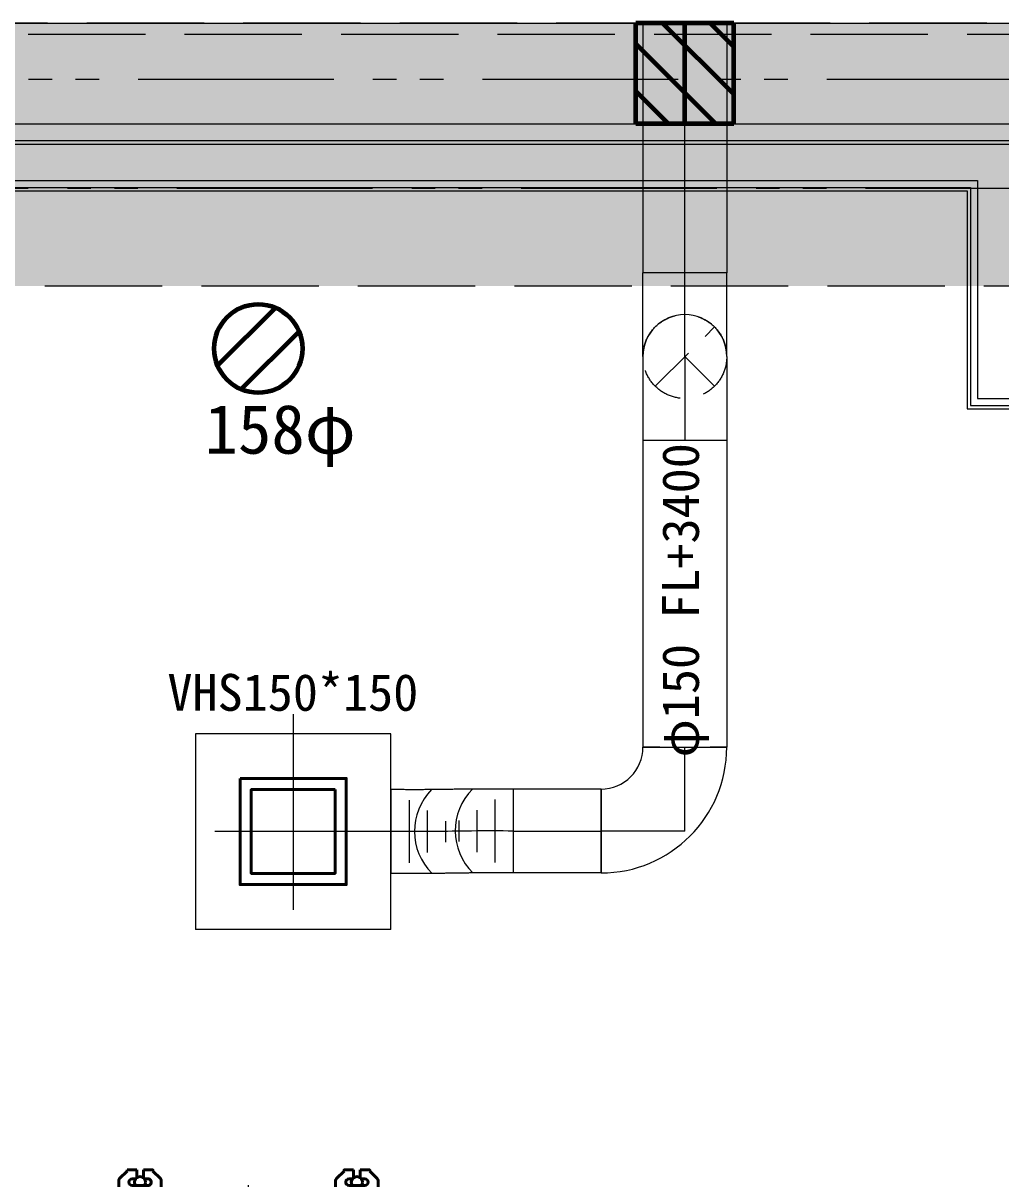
# Model space of a CAD drawing. Units: millimetres at full size. Extents: x -22551 to 92397, y -19340 to 14894.
# Drawn here: x 4278 to 6027, y 5047 to 7114 of the extents above; entities that cross this region are included whole.
import ezdxf
from ezdxf.enums import TextEntityAlignment as Align

# ---------------------------------------------------------------- set-up
doc = ezdxf.new("R2010")
doc.units = ezdxf.units.MM
doc.header["$LTSCALE"] = 70
for name, pattern in [('CHAIN1', [8, 5, -1, 1, -1]), ('CHAIN2', [12, 9, -1, 1, -1]), ('DASHED1', [1.8, 1.2, -0.6]), ('DASHED3', [4, 3, -1]), ('DOUBLE_CHAIN1', [8.8, 5, -1, 0.6, -0.6, 0.6, -1])]:
    doc.linetypes.add(name, pattern=pattern)
for name, color, linetype, lineweight in [('1-2_階なし_梁', 9, 'DASHED3', 15), ('2-0_通芯', 7, 'Continuous', 15), ('3-B_厨房機器 AS・ﾊﾟﾈﾙ', 1, 'Continuous', 60), ('3-F_スリーブ', 1, 'Continuous', 60), ('7-5_配管－給湯１１：ＨＴＬＰ', 7, 'Continuous', 15), ('7-E_ダクト－ＯＡ・丸ダクト：外気', 7, 'Continuous', 15), ('9-0_無題1', 5, 'Continuous', 40)]:
    doc.layers.add(name, color=color, linetype=linetype, lineweight=lineweight)
doc.styles.add('ＭＳ ゴシック', font='')
doc.styles.get('ＭＳ ゴシック').set_extended_font_data('MS Gothic')

# ---------------------------------------------------------------- blocks, each defined once
blk = doc.blocks.new('グループ部品-26')
at = {"layer": '9-0_無題1'}
for p, q in [((4450.32, 5047.51), (4463.86, 5060.75)), ((4463.86, 5060.75), (4450.32, 5047.51)), ((4463.86, 5060.75), (4463.86, 5063.05)), ((4463.86, 5063.05), (4480.86, 5063.05)), ((4463.86, 5063.05), (4463.86, 5060.75)), ((4480.86, 5063.05), (4463.86, 5063.05)), ((4480.86, 5047.05), (4472.86, 5047.05)), ((4472.86, 5047.05), (4480.86, 5047.05)), ((4480.86, 5063.05), (4480.86, 5047.05)), ((4480.86, 5047.05), (4480.86, 5063.05)), ((4492.86, 5063.05), (4492.86, 5047.05)), ((4492.86, 5063.05), (4492.86, 5047.05)), ((4509.86, 5063.05), (4492.86, 5063.05)), ((4500.86, 5047.05), (4492.86, 5047.05)), ((4492.86, 5047.05), (4500.86, 5047.05)), ((4509.86, 5060.75), (4509.86, 5063.05)), ((4523.39, 5047.51), (4509.86, 5060.75)), ((4523.39, 5047.51), (4509.86, 5060.75)), ((4838.32, 5047.51), (4851.86, 5060.75)), ((4851.86, 5060.75), (4838.32, 5047.51)), ((4851.86, 5063.05), (4851.86, 5060.75)), ((4868.86, 5063.05), (4851.86, 5063.05)), ((4868.86, 5047.05), (4860.86, 5047.05)), ((4860.86, 5047.05), (4868.86, 5047.05)), ((4868.86, 5063.05), (4868.86, 5047.05)), ((4868.86, 5047.05), (4868.86, 5063.05)), ((4880.86, 5063.05), (4880.86, 5047.05)), ((4880.86, 5063.05), (4880.86, 5047.05)), ((4897.86, 5063.05), (4880.86, 5063.05)), ((4888.86, 5047.05), (4880.86, 5047.05)), ((4880.86, 5047.05), (4888.86, 5047.05)), ((4897.86, 5060.75), (4897.86, 5063.05)), ((4911.39, 5047.51), (4897.86, 5060.75)), ((4911.39, 5047.51), (4897.86, 5060.75)), ((4448.86, 5043.98), (4448.86, 5031.05)), ((4448.86, 5043.98), (4448.86, 5031.05)), ((4500.86, 5035.05), (4472.86, 5035.05)), ((4500.86, 5035.05), (4472.86, 5035.05)), ((4524.86, 5043.98), (4524.86, 5031.05)), ((4524.86, 5031.05), (4524.86, 5043.98)), ((4836.86, 5043.98), (4836.86, 5031.05)), ((4836.86, 5043.98), (4836.86, 5031.05)), ((4888.86, 5035.05), (4860.86, 5035.05)), ((4888.86, 5035.05), (4860.86, 5035.05)), ((4912.86, 5043.98), (4912.86, 5031.05)), ((4912.86, 5031.05), (4912.86, 5043.98)), ((5006.86, 5016.05), (4331.86, 5016.05)), ((4331.86, 3616.05), (4331.86, 5016.05)), ((4331.86, 5016.05), (4331.86, 3616.05)), ((4458.86, 5016.05), (4331.86, 5016.05)), ((4458.86, 5021.05), (4458.86, 5016.05)), ((4458.86, 5021.05), (4458.86, 5016.05)), ((4514.86, 5021.05), (4514.86, 5016.05)), ((4514.86, 5016.05), (4514.86, 5021.05)), ((4846.86, 5016.05), (4514.86, 5016.05)), ((4846.86, 5021.05), (4846.86, 5016.05)), ((4846.86, 5021.05), (4846.86, 5016.05)), ((4902.86, 5021.05), (4902.86, 5016.05)), ((4902.86, 5016.05), (4902.86, 5021.05)), ((5006.86, 5016.05), (4902.86, 5016.05)), ((5026.83, 4997.05), (4331.86, 4997.05)), ((5026.86, 4996.05), (4331.86, 4996.05)), ((4340.86, 3636.05), (4340.86, 4996.05)), ((4341.86, 3636.05), (4341.86, 4996.05)), ((5015.46, 3636.05), (5015.46, 4996.05)), ((5026.66, 3636.05), (5026.66, 4996.05)), ((5026.86, 4992.05), (5026.66, 4992.05)), ((5026.66, 4992.05), (5026.86, 4992.05)), ((5026.66, 3640.05), (5026.66, 4992.05)), ((5026.86, 4992.05), (5026.86, 4996.05)), ((5026.86, 4992.05), (5026.86, 4996.05)), ((5027.46, 4966.81), (5026.66, 4966.81)), ((5027.46, 4966.81), (5027.46, 4811.05)), ((5027.46, 4811.05), (5026.66, 4811.05)), ((4383.06, 3711.05), (4383.06, 3811.05)), ((4553.06, 3821.05), (4393.06, 3821.05)), ((4563.06, 3711.05), (4563.06, 3811.05)), ((5027.46, 3821.05), (5026.66, 3821.05)), ((5027.46, 3821.05), (5027.46, 3665.29)), ((4563.06, 3796.05), (4540.86, 3796.05)), ((4553.06, 3701.05), (4393.06, 3701.05)), ((4743.86, 3696.05), (4723.86, 3696.05)), ((5026.66, 3665.29), (5027.46, 3665.29)), ((5026.86, 3640.05), (5026.66, 3640.05)), ((5026.86, 3640.05), (5026.66, 3640.05)), ((5026.86, 3640.05), (5026.86, 3636.05)), ((5026.86, 3636.05), (5026.86, 3640.05)), ((5026.86, 3636.05), (4331.86, 3636.05)), ((5026.83, 3635.05), (4331.86, 3635.05)), ((5006.86, 3616.05), (4331.86, 3616.05)), ((4331.86, 3616.05), (4458.86, 3616.05)), ((4448.86, 3588.12), (4448.86, 3601.05)), ((4448.86, 3601.05), (4448.86, 3588.12)), ((4458.86, 3611.05), (4458.86, 3616.05)), ((4458.86, 3616.05), (4458.86, 3611.05)), ((4500.86, 3597.05), (4472.86, 3597.05)), ((4472.86, 3597.05), (4500.86, 3597.05)), ((4514.86, 3611.05), (4514.86, 3616.05)), ((4514.86, 3616.05), (4846.86, 3616.05)), ((4514.86, 3611.05), (4514.86, 3616.05)), ((4524.86, 3588.12), (4524.86, 3601.05)), ((4524.86, 3588.12), (4524.86, 3601.05)), ((4836.86, 3588.12), (4836.86, 3601.05)), ((4836.86, 3601.05), (4836.86, 3588.12)), ((4846.86, 3611.05), (4846.86, 3616.05)), ((4846.86, 3616.05), (4846.86, 3611.05)), ((4888.86, 3597.05), (4860.86, 3597.05)), ((4860.86, 3597.05), (4888.86, 3597.05)), ((4902.86, 3611.05), (4902.86, 3616.05)), ((4902.86, 3616.05), (5006.86, 3616.05)), ((4902.86, 3611.05), (4902.86, 3616.05)), ((4912.86, 3588.12), (4912.86, 3601.05)), ((4912.86, 3588.12), (4912.86, 3601.05)), ((4450.32, 3584.58), (4463.86, 3571.35)), ((4480.86, 3585.05), (4472.86, 3585.05)), ((4480.86, 3585.05), (4472.86, 3585.05)), ((4480.86, 3569.05), (4480.86, 3585.05)), ((4480.86, 3569.05), (4480.86, 3585.05)), ((4492.86, 3569.05), (4492.86, 3585.05)), ((4500.86, 3585.05), (4492.86, 3585.05)), ((4492.86, 3585.05), (4492.86, 3569.05)), ((4500.86, 3585.05), (4492.86, 3585.05)), ((4523.39, 3584.58), (4509.86, 3571.35)), ((4509.86, 3571.35), (4523.39, 3584.58)), ((4838.32, 3584.58), (4851.86, 3571.35)), ((4838.32, 3584.58), (4851.86, 3571.35)), ((4868.86, 3585.05), (4860.86, 3585.05)), ((4868.86, 3585.05), (4860.86, 3585.05)), ((4868.86, 3569.05), (4868.86, 3585.05)), ((4888.86, 3585.05), (4880.86, 3585.05)), ((4880.86, 3585.05), (4880.86, 3569.05)), ((4888.86, 3585.05), (4880.86, 3585.05)), ((4911.39, 3584.58), (4897.86, 3571.35)), ((4897.86, 3571.35), (4911.39, 3584.58)), ((4463.86, 3571.35), (4463.86, 3569.05)), ((4463.86, 3569.05), (4480.86, 3569.05)), ((4463.86, 3569.05), (4480.86, 3569.05)), ((4492.86, 3569.05), (4509.86, 3569.05)), ((4509.86, 3569.05), (4509.86, 3571.35)), ((4851.86, 3571.35), (4851.86, 3569.05)), ((4851.86, 3571.35), (4851.86, 3569.05)), ((4851.86, 3569.05), (4868.86, 3569.05)), ((4880.86, 3569.05), (4897.86, 3569.05)), ((4897.86, 3571.35), (4897.86, 3569.05)), ((4897.86, 3569.05), (4897.86, 3571.35))]:
    blk.add_line(p, q, dxfattribs=at)
at = {"layer": '9-0_無題1', "color": 7, "linetype": 'CHAIN2', "lineweight": 15}
for p, q in [((4680.86, 3596.05), (4680.86, 5036.05)), ((4311.86, 4316.05), (5046.66, 4316.05))]:
    blk.add_line(p, q, dxfattribs=at)
at = {"layer": '9-0_無題1', "linetype": 'CHAIN1'}
for p, q in [((4540.86, 3776.05), (4540.86, 3816.05)), ((4520.86, 3796.05), (4560.86, 3796.05)), ((4540.86, 3706.05), (4540.86, 3746.05)), ((4520.86, 3726.05), (4560.86, 3726.05)), ((4723.86, 3676.05), (4723.86, 3716.05)), ((4703.86, 3696.05), (4743.86, 3696.05))]:
    blk.add_line(p, q, dxfattribs=at)
at = {"layer": '9-0_無題1'}
for points in [[(4509.86, 5060.75), (4509.86, 5063.05), (4492.86, 5063.05)], [(4851.86, 5060.75), (4851.86, 5063.05), (4868.86, 5063.05)], [(4897.86, 5060.75), (4897.86, 5063.05), (4880.86, 5063.05)], [(4450.32, 3584.58), (4463.86, 3571.35), (4463.86, 3569.05)], [(4851.86, 3569.05), (4868.86, 3569.05), (4868.86, 3585.05)], [(4897.86, 3569.05), (4880.86, 3569.05), (4880.86, 3585.05)], [(4509.86, 3571.35), (4509.86, 3569.05), (4492.86, 3569.05)]]:
    blk.add_lwpolyline(points, dxfattribs=at)
for centre in [(4486.86, 5041.05), (4874.86, 5041.05), (4486.86, 3591.05), (4874.86, 3591.05)]:
    blk.add_circle(centre, 10, dxfattribs=at)
for centre, radius, start, end in [((4453.86, 5043.98), 5, 135, 180), ((4453.86, 5043.98), 5, 135.00003, 179.99995), ((4472.86, 5041.05), 6, 90, 270), ((4472.86, 5041.05), 6, 90, 269.99998), ((4500.86, 5041.05), 6, 270, 90), ((4500.86, 5041.05), 6, 269.99998, 90), ((4519.86, 5043.98), 5, 359.99998, 44.99998), ((4519.86, 5043.98), 5, 0.00003, 44.99995), ((4841.86, 5043.98), 5, 135, 180), ((4841.86, 5043.98), 5, 135.00003, 179.99995), ((4860.86, 5041.05), 6, 90, 270), ((4860.86, 5041.05), 6, 90, 270), ((4888.86, 5041.05), 6, 270, 90), ((4888.86, 5041.05), 6, 270, 90), ((4907.86, 5043.98), 5, 359.99998, 44.99998), ((4907.86, 5043.98), 5, 0.00003, 44.99995), ((4453.86, 5031.05), 5, 180, 270), ((4453.86, 5031.05), 5, 179.99995, 270.00003), ((4453.86, 5021.05), 5, 359.99998, 90), ((4453.86, 5021.05), 5, 359.99995, 90.00003), ((4519.86, 5021.05), 5, 90, 180), ((4519.86, 5021.05), 5, 89.99994, 180.00003), ((4519.86, 5031.05), 5, 270, 359.99998), ((4519.86, 5031.05), 5, 270.00006, 359.99995), ((4841.86, 5031.05), 5, 180, 270), ((4841.86, 5031.05), 5, 179.99995, 270.00003), ((4841.86, 5021.05), 5, 359.99998, 90), ((4841.86, 5021.05), 5, 359.99995, 90.00003), ((4907.86, 5021.05), 5, 90, 180), ((4907.86, 5021.05), 5, 89.99994, 180.00003), ((4907.86, 5031.05), 5, 270, 359.99998), ((4907.86, 5031.05), 5, 270.00006, 359.99995), ((5006.86, 4996.05), 20, 359.99998, 90), ((5006.86, 4996.05), 20, 359.99995, 90.00003), ((4393.06, 3811.05), 10, 90, 180), ((4553.06, 3811.05), 10, 359.99998, 90), ((4393.06, 3711.05), 10, 180, 270), ((4553.06, 3711.05), 10, 270, 359.99998), ((5006.86, 3636.05), 20, 270, 359.99998), ((5006.86, 3636.05), 20, 269.99995, 0.00003), ((4453.86, 3601.05), 5, 90, 180), ((4453.86, 3601.05), 5, 89.99995, 180.00003), ((4453.86, 3611.05), 5, 270, 359.99998), ((4453.86, 3611.05), 5, 269.99995, 0.00003), ((4472.86, 3591.05), 6, 90, 270), ((4472.86, 3591.05), 6, 90, 269.99998), ((4500.86, 3591.05), 6, 270, 90), ((4500.86, 3591.05), 6, 269.99998, 90), ((4519.86, 3611.05), 5, 180, 270), ((4519.86, 3611.05), 5, 179.99995, 270.00005), ((4519.86, 3601.05), 5, 359.99998, 90), ((4519.86, 3601.05), 5, 0.00003, 89.99992), ((4841.86, 3601.05), 5, 90, 180), ((4841.86, 3601.05), 5, 89.99995, 180.00003), ((4841.86, 3611.05), 5, 270, 359.99998), ((4841.86, 3611.05), 5, 269.99995, 0.00003), ((4860.86, 3591.05), 6, 90, 270), ((4860.86, 3591.05), 6, 90, 270), ((4888.86, 3591.05), 6, 270, 90), ((4888.86, 3591.05), 6, 270, 90), ((4907.86, 3611.05), 5, 180, 270), ((4907.86, 3611.05), 5, 179.99995, 270.00005), ((4907.86, 3601.05), 5, 359.99998, 90), ((4907.86, 3601.05), 5, 0.00003, 89.99992), ((4453.86, 3588.12), 5, 180, 225), ((4453.86, 3588.12), 5, 180.00003, 224.99995), ((4519.86, 3588.12), 5, 314.99998, 359.99998), ((4519.86, 3588.12), 5, 315.00003, 359.99995), ((4841.86, 3588.12), 5, 180, 225), ((4841.86, 3588.12), 5, 180.00003, 224.99995), ((4907.86, 3588.12), 5, 314.99998, 359.99998), ((4907.86, 3588.12), 5, 315.00003, 359.99995)]:
    blk.add_arc(centre, radius, start, end, dxfattribs=at)
at = {"layer": '9-0_無題1', "color": 7, "style": 'ＭＳ ゴシック', "width": 0.7}
blk.add_text('FXYTP140MB', height=65.98, rotation=90, dxfattribs=at).set_placement((4917.36, 4488.41), align=Align.BOTTOM_LEFT)
blk = doc.blocks.new('グループ部品-125')
at = {"layer": '2-0_通芯'}
for p, q in [((3446.61, 7114.3), (7446.61, 7114.3)), ((3486.61, 6904.3), (6056.61, 6904.3)), ((3486.61, 6897.8), (6050.11, 6897.8)), ((3471.61, 6832.8), (5985.11, 6832.8)), ((5985.11, 6832.8), (5985.11, 6442.8)), ((4194.11, 6820.3), (5972.61, 6820.3)), ((4200.11, 6814.3), (5966.61, 6814.3)), ((5985.11, 6442.8), (6738.11, 6442.8))]:
    blk.add_line(p, q, dxfattribs=at)
at = {"layer": '2-0_通芯', "linetype": 'DASHED3'}
blk.add_line((3446.61, 7094.3), (7446.61, 7094.3), dxfattribs=at)
at = {"layer": '2-0_通芯', "linetype": 'DOUBLE_CHAIN1'}
for p, q in [((-21388.39, 7014.3), (23861.61, 7014.3)), ((-22551.09, 6819.3), (23861.61, 6819.3))]:
    blk.add_line(p, q, dxfattribs=at)
at = {"layer": '2-0_通芯'}
for points in [[(3486.61, 7039.3), (3486.61, 6934.3), (6086.61, 6934.3)], [(5966.61, 6814.3), (5966.61, 6424.3), (6756.61, 6424.3)], [(5972.61, 6820.3), (5972.61, 6430.3), (6750.61, 6430.3)]]:
    blk.add_lwpolyline(points, dxfattribs=at)

msp = doc.modelspace()

# ---------------------------------------------------------------- linework, layer by layer
at = {"layer": '1-2_階なし_梁', "color": 7}
msp.add_lwpolyline([(-11363.39, 6644.3), (13561.61, 6644.3), (13561.61, 7114.3), (-11363.39, 7114.3)], close=True, dxfattribs=at)
msp.add_lwpolyline([(-11363.39, 6644.3), (13561.61, 6644.3), (13561.61, 7114.3), (-11363.39, 7114.3)], close=True, dxfattribs=at)
at = {"layer": '1-2_階なし_梁'}
for points in [[(-11363.39, 7114.3), (13561.61, 6644.3), (13561.61, 7114.3)], [(-11363.39, 7114.3), (-11363.39, 6644.3), (13561.61, 6644.3)]]:
    msp.add_solid(points, dxfattribs=at)
at = {"layer": '3-B_厨房機器 AS・ﾊﾟﾈﾙ'}
for p, q in [((4625.59, 6501.84), (4728.95, 6605.19)), ((4668.02, 6459.41), (4771.37, 6562.77))]:
    msp.add_line(p, q, dxfattribs=at)
msp.add_circle((4698.48, 6532.3), 79, dxfattribs=at)
at = {"layer": '3-F_スリーブ'}
for p, q in [((5374.11, 6934.3), (5374.11, 7114.3)), ((5549.11, 7114.3), (5374.11, 7114.3)), ((5549.11, 6987.02), (5421.83, 7114.3)), ((5549.11, 7071.87), (5506.68, 7114.3)), ((5549.11, 6934.3), (5549.11, 7114.3)), ((5374.11, 7077.17), (5516.98, 6934.3)), ((5374.11, 6992.31), (5432.13, 6934.3)), ((5549.11, 6934.3), (5374.11, 6934.3))]:
    msp.add_line(p, q, dxfattribs=at)
at = {"layer": '3-F_スリーブ', "linetype": 'CHAIN1'}
msp.add_line((5461.61, 6934.3), (5461.61, 7114.3), dxfattribs=at)
at = {"layer": '7-5_配管－給湯１１：ＨＴＬＰ', "linetype": 'CHAIN1'}
for p, q in [((4760.86, 5878.3), (4760.86, 5458.3)), ((4970.86, 5668.3), (4550.86, 5668.3))]:
    msp.add_line(p, q, dxfattribs=at)
at = {"layer": '7-5_配管－給湯１１：ＨＴＬＰ'}
for p, q in [((4935.86, 5593.3), (4935.86, 5743.3)), ((4935.86, 5493.3), (4585.86, 5493.3))]:
    msp.add_line(p, q, dxfattribs=at)
msp.add_lwpolyline([(4935.86, 5493.3), (4935.86, 5843.3), (4585.86, 5843.3), (4585.86, 5493.3)], dxfattribs=at)
at = {"layer": '7-E_ダクト－ＯＡ・丸ダクト：外気'}
for p, q in [((5536.61, 7114.3), (5386.61, 7114.3)), ((5386.61, 7114.3), (5386.61, 6667.86)), ((5386.61, 6517.86), (5386.61, 6667.86)), ((5386.61, 6517.86), (5386.61, 6367.86)), ((5416.61, 6367.86), (5386.61, 6367.86)), ((5386.61, 6367.86), (5386.61, 5819.21)), ((5536.61, 6367.86), (5506.61, 6367.86)), ((5386.61, 5819.21), (5536.61, 5819.21)), ((5416.61, 5819.21), (5386.61, 5819.21)), ((4935.86, 5743.3), (4935.86, 5593.3)), ((5311.61, 5744.21), (5155.01, 5744.21)), ((5155.01, 5594.21), (5155.01, 5744.21)), ((5311.61, 5744.21), (5311.61, 5594.21)), ((5311.61, 5594.21), (5311.61, 5744.21)), ((4968.34, 5724.55), (4968.34, 5612.05)), ((5000.81, 5705.8), (5000.81, 5630.8)), ((5090.06, 5631.71), (5090.06, 5706.71)), ((5122.54, 5612.96), (5122.54, 5725.46)), ((5033.29, 5687.05), (5033.29, 5649.55)), ((5057.58, 5650.46), (5057.58, 5687.96))]:
    msp.add_line(p, q, dxfattribs=at)
at = {"layer": '7-E_ダクト－ＯＡ・丸ダクト：外気', "linetype": 'CHAIN1'}
for p, q in [((5461.61, 6667.86), (5461.61, 7114.3)), ((5461.61, 6592.86), (5461.61, 6667.86)), ((5461.61, 6517.86), (5461.61, 6367.86)), ((5461.61, 5669.21), (5461.61, 5819.21)), ((5155.01, 5669.21), (5311.61, 5669.21)), ((5461.61, 5669.21), (5311.61, 5669.21))]:
    msp.add_line(p, q, dxfattribs=at)
at = {"layer": '7-E_ダクト－ＯＡ・丸ダクト：外気', "linetype": 'DASHED1'}
for p, q in [((5461.61, 6517.86), (5461.61, 6592.86)), ((5408.58, 6464.83), (5514.64, 6570.89)), ((5408.58, 6464.83), (5514.64, 6570.89)), ((5461.61, 6517.86), (5514.64, 6464.83)), ((5461.61, 6517.86), (5514.64, 6464.83))]:
    msp.add_line(p, q, dxfattribs=at)
at = {"layer": '7-E_ダクト－ＯＡ・丸ダクト：外気'}
for points in [[(5536.61, 7114.3), (5536.61, 6667.86), (5386.61, 6667.86)], [(5536.61, 6517.86), (5536.61, 6667.86), (5386.61, 6667.86)], [(5536.61, 6517.86), (5536.61, 6367.86), (5386.61, 6367.86)], [(5536.61, 6367.86), (5536.61, 5819.21), (5506.61, 5819.21)], [(4978.05, 5743.17), (4975.75, 5743.18), (4973.45, 5743.18), (4971.13, 5743.18), (4968.81, 5743.18), (4966.49, 5743.19), (4964.17, 5743.19), (4961.85, 5743.2), (4959.53, 5743.21), (4957.21, 5743.22), (4954.89, 5743.22), (4952.55, 5743.23), (4950.21, 5743.24), (4947.88, 5743.25), (4945.54, 5743.26), (4943.21, 5743.27), (4940.87, 5743.28), (4938.53, 5743.29), (4936.2, 5743.3)], [(5063.9, 5744.03), (5061.7, 5744), (5059.52, 5743.97), (5057.35, 5743.94), (5055.17, 5743.91), (5053, 5743.88), (5050.82, 5743.85), (5048.65, 5743.82), (5046.47, 5743.78), (5044.3, 5743.75), (5042.15, 5743.72), (5040, 5743.68), (5037.86, 5743.65), (5035.71, 5743.62), (5033.56, 5743.59), (5031.42, 5743.56), (5029.27, 5743.53), (5027.12, 5743.5), (5025.01, 5743.47), (5022.89, 5743.44), (5020.77, 5743.41), (5018.66, 5743.39), (5016.54, 5743.36), (5014.42, 5743.34), (5012.3, 5743.32), (5010.19, 5743.3), (5007.9, 5743.28), (5005.61, 5743.26), (5003.32, 5743.25), (5001.03, 5743.23), (4998.74, 5743.22), (4996.46, 5743.21), (4994.17, 5743.2), (4991.88, 5743.19), (4989.58, 5743.19), (4987.27, 5743.18), (4984.97, 5743.18), (4982.66, 5743.18), (4980.36, 5743.17), (4978.05, 5743.17)], [(5155.35, 5744.21), (5153, 5744.22), (5150.64, 5744.23), (5148.29, 5744.24), (5145.94, 5744.25), (5143.59, 5744.26), (5141.24, 5744.27), (5138.89, 5744.28), (5136.53, 5744.29), (5134.17, 5744.3), (5131.8, 5744.31), (5129.43, 5744.31), (5127.06, 5744.32), (5124.7, 5744.33), (5122.33, 5744.33), (5119.96, 5744.33), (5117.59, 5744.34), (5115.21, 5744.34), (5112.83, 5744.34), (5110.45, 5744.34), (5108.06, 5744.34), (5105.68, 5744.34), (5103.3, 5744.33), (5100.91, 5744.33), (5098.53, 5744.32), (5096.13, 5744.31), (5093.73, 5744.3), (5091.33, 5744.29), (5088.93, 5744.28), (5086.53, 5744.26), (5084.14, 5744.25), (5081.74, 5744.23), (5079.34, 5744.21), (5077.13, 5744.19), (5074.93, 5744.17), (5072.72, 5744.14), (5070.52, 5744.12), (5068.31, 5744.09), (5066.11, 5744.06), (5063.9, 5744.03)], [(5311.61, 5594.21), (5155.01, 5594.21), (5155.01, 5744.21)], [(4978.04, 5593.17), (4975.66, 5593.18), (4973.28, 5593.18), (4970.91, 5593.18), (4968.54, 5593.18), (4966.17, 5593.19), (4963.81, 5593.2), (4961.44, 5593.2), (4959.07, 5593.21), (4956.7, 5593.22), (4954.34, 5593.23), (4951.99, 5593.23), (4949.63, 5593.24), (4947.28, 5593.25), (4944.93, 5593.26), (4942.58, 5593.27), (4940.23, 5593.28), (4937.88, 5593.29), (4935.52, 5593.3)], [(5065.86, 5594.05), (5063.75, 5594.02), (5061.6, 5593.99), (5059.45, 5593.96), (5057.31, 5593.93), (5055.16, 5593.9), (5053.02, 5593.86), (5050.87, 5593.83), (5048.72, 5593.8), (5046.58, 5593.77), (5044.4, 5593.73), (5042.23, 5593.7), (5040.05, 5593.67), (5037.87, 5593.64), (5035.7, 5593.6), (5033.52, 5593.57), (5031.35, 5593.54), (5029.17, 5593.51), (5026.97, 5593.48), (5024.76, 5593.45), (5022.56, 5593.42), (5020.35, 5593.4), (5018.15, 5593.37), (5015.94, 5593.35), (5013.74, 5593.33), (5011.53, 5593.31), (5009.14, 5593.29), (5006.74, 5593.27), (5004.34, 5593.25), (5001.94, 5593.24), (4999.54, 5593.22), (4997.14, 5593.21), (4994.74, 5593.2), (4992.34, 5593.19), (4989.96, 5593.19), (4987.58, 5593.18), (4985.19, 5593.18), (4982.81, 5593.18), (4980.43, 5593.17), (4978.04, 5593.17)], [(5154.67, 5594.21), (5152.34, 5594.22), (5150, 5594.23), (5147.67, 5594.24), (5145.33, 5594.25), (5142.99, 5594.26), (5140.66, 5594.27), (5138.32, 5594.28), (5135.99, 5594.29), (5133.67, 5594.3), (5131.35, 5594.31), (5129.03, 5594.31), (5126.71, 5594.32), (5124.39, 5594.33), (5122.07, 5594.33), (5119.75, 5594.34), (5117.43, 5594.34), (5115.12, 5594.34), (5112.82, 5594.34), (5110.51, 5594.34), (5108.21, 5594.34), (5105.91, 5594.34), (5103.6, 5594.33), (5101.3, 5594.33), (5098.99, 5594.32), (5096.7, 5594.31), (5094.42, 5594.31), (5092.13, 5594.29), (5089.84, 5594.28), (5087.55, 5594.27), (5085.26, 5594.25), (5082.97, 5594.23), (5080.69, 5594.21), (5078.57, 5594.19), (5076.45, 5594.17), (5074.33, 5594.15), (5072.22, 5594.13), (5070.1, 5594.1), (5067.98, 5594.07), (5065.86, 5594.05)]]:
    msp.add_lwpolyline(points, dxfattribs=at)
at = {"layer": '7-E_ダクト－ＯＡ・丸ダクト：外気', "linetype": 'CHAIN1'}
msp.add_lwpolyline([(5155.01, 5669.21), (5145.64, 5669.25), (5136.26, 5669.29), (5126.89, 5669.32), (5117.51, 5669.34), (5108.14, 5669.34), (5098.76, 5669.32), (5089.39, 5669.28), (5080.01, 5669.21), (5071.37, 5669.12), (5062.72, 5669.01), (5054.08, 5668.89), (5045.44, 5668.76), (5036.79, 5668.63), (5028.15, 5668.5), (5019.5, 5668.39), (5010.86, 5668.3), (5001.49, 5668.23), (4992.11, 5668.19), (4982.74, 5668.18), (4973.36, 5668.18), (4963.99, 5668.2), (4954.61, 5668.22), (4945.24, 5668.26), (4935.86, 5668.3)], dxfattribs=at)
at = {"layer": '7-E_ダクト－ＯＡ・丸ダクト：外気', "linetype": 'DASHED1'}
msp.add_circle((5461.61, 6517.86), 75, dxfattribs=at)
msp.add_circle((5461.61, 6517.86), 75, dxfattribs=at)
msp.add_circle((5461.61, 6517.86), 75, dxfattribs=at)
at = {"layer": '7-E_ダクト－ＯＡ・丸ダクト：外気'}
for centre, radius, start, end in [((5461.61, 6517.86), 75, 0, 180), ((5311.61, 5819.21), 75, 270, 0), ((5311.61, 5819.21), 225, 270, 0), ((5083.91, 5668.67), 106.05, 135.28611, 225.28611), ((5156.96, 5669.6), 106.05, 135.28611, 225.28611)]:
    msp.add_arc(centre, radius, start, end, dxfattribs=at)
at = {"layer": '9-0_無題1'}
for points in [[(4665.86, 5763.3), (4855.86, 5763.3), (4855.86, 5573.3), (4665.86, 5573.3)], [(4835.86, 5743.3), (4835.86, 5593.3), (4685.86, 5593.3), (4685.86, 5743.3)]]:
    msp.add_lwpolyline(points, close=True, dxfattribs=at)

# ---------------------------------------------------------------- block references
at = {"layer": '2-0_通芯'}
msp.add_blockref('グループ部品-125', (0, 0), dxfattribs=at)
at = {"layer": '9-0_無題1'}
msp.add_blockref('グループ部品-26', (0, 0), dxfattribs=at)

# ---------------------------------------------------------------- texts
at = {"layer": '3-B_厨房機器 AS・ﾊﾟﾈﾙ', "style": 'ＭＳ ゴシック'}
msp.add_text('158φ', height=87.98, dxfattribs=at).set_placement((4602.23, 6317.71), align=Align.BOTTOM_LEFT)
at = {"layer": '7-E_ダクト－ＯＡ・丸ダクト：外気', "color": 1, "style": 'ＭＳ ゴシック'}
msp.add_text('φ150 FL+3400', height=65.98, rotation=90, dxfattribs=at).set_placement((5506.61, 5801.04), align=Align.BOTTOM_LEFT)
at = {"layer": '9-0_無題1', "color": 7, "style": 'ＭＳ ゴシック'}
msp.add_text('VHS150*150', height=65.98, dxfattribs=at).set_placement((4535.86, 5864.47), align=Align.BOTTOM_LEFT)

doc.saveas('drawing.dxf')
